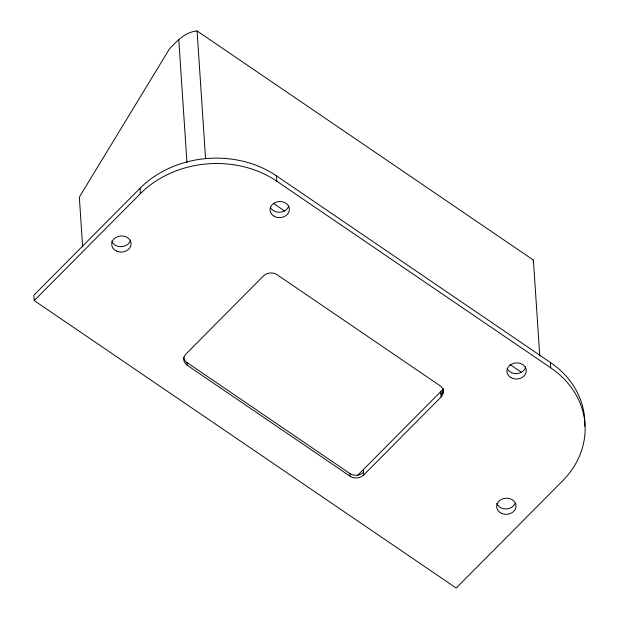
<?xml version="1.0" encoding="UTF-8"?>
<svg xmlns="http://www.w3.org/2000/svg" width="619" height="619" viewBox="0 0 619 619"><rect width="100%" height="100%" fill="white"/><g stroke="black" fill="none" stroke-linecap="round" stroke-linejoin="round"><path stroke-width="0.93" d="M533.261 262.603L533.4 260.065L197.082 30.95C185.36 31.933 176.933 40.893 169.413 48.994L79.34 197.113L82.66 247.066M139.995 188.3L33.859 295.201L34.215 300.579L456.203 588.05L562.338 481.149A96.912 80.532 -3.8 0 0 550.74 367.833L550.384 362.455L276.461 175.85A96.912 80.532 -3.8 0 0 139.995 188.3L140.351 193.677L34.215 300.579M357.434 475.547L443.39 388.964M442.91 392.314L440.945 394.303A9.687 8.055 -3.8 0 0 443.219 389.08M441.123 396.988A9.687 8.055 -3.8 0 0 439.962 385.66L277.088 274.704A9.687 8.055 -3.8 0 0 263.439 275.95L186.025 353.929A9.687 8.055 -3.8 0 0 187.186 365.256L350.06 476.212A9.687 8.055 -3.8 0 0 363.709 474.966L441.123 396.988L440.767 391.61M140.351 193.677A96.912 80.532 -3.8 0 1 276.817 181.228L550.74 367.833M273.559 203.473L284.74 211.087M509.994 364.537L521.183 372.158M183.603 357.163A9.687 8.055 -3.8 0 0 187.008 362.564L349.882 473.52A9.687 8.055 -3.8 0 0 363.523 472.274M533.4 260.065L539.776 355.987M363.345 469.589L363.709 474.966M349.882 473.52L350.06 476.212M276.461 175.85L276.817 181.228M197.082 30.95L205.554 158.526M178.775 39.562L186.946 162.518M187.008 362.564L187.186 365.256M550.384 362.455A96.912 80.532 -3.8 0 1 584.731 426.189M130.516 240.118A9.687 8.055 -3.8 0 1 121.386 246.687A9.687 8.055 -3.8 0 1 111.737 241.062M515.24 503.146A9.687 8.055 -3.8 0 1 505.885 508.95A9.687 8.055 -3.8 0 1 496.709 503.317M288.709 206.088A9.687 8.055 -3.8 0 1 279.757 212.224A9.687 8.055 -3.8 0 1 270.248 207.102M525.794 366.788A9.687 8.055 -3.8 0 1 517.082 373.574A9.687 8.055 -3.8 0 1 507.154 368.491M501.421 513.298A9.687 8.055 -3.8 0 0 516.053 506.18A9.687 8.055 -3.8 0 0 501.645 499.332A9.687 8.055 -3.8 0 0 501.421 513.298M116.449 251.043A9.687 8.055 -3.8 0 0 131.081 243.925A9.687 8.055 -3.8 0 0 116.674 237.085A9.687 8.055 -3.8 0 0 116.449 251.043M273.474 215.845A9.687 8.055 -3.8 0 0 289.251 210.785A9.687 8.055 -3.8 0 0 276.43 202.049A9.687 8.055 -3.8 0 0 273.474 215.845M510.381 377.234A9.687 8.055 -3.8 0 0 526.158 372.166A9.687 8.055 -3.8 0 0 513.329 363.43A9.687 8.055 -3.8 0 0 510.381 377.234"/></g></svg>
